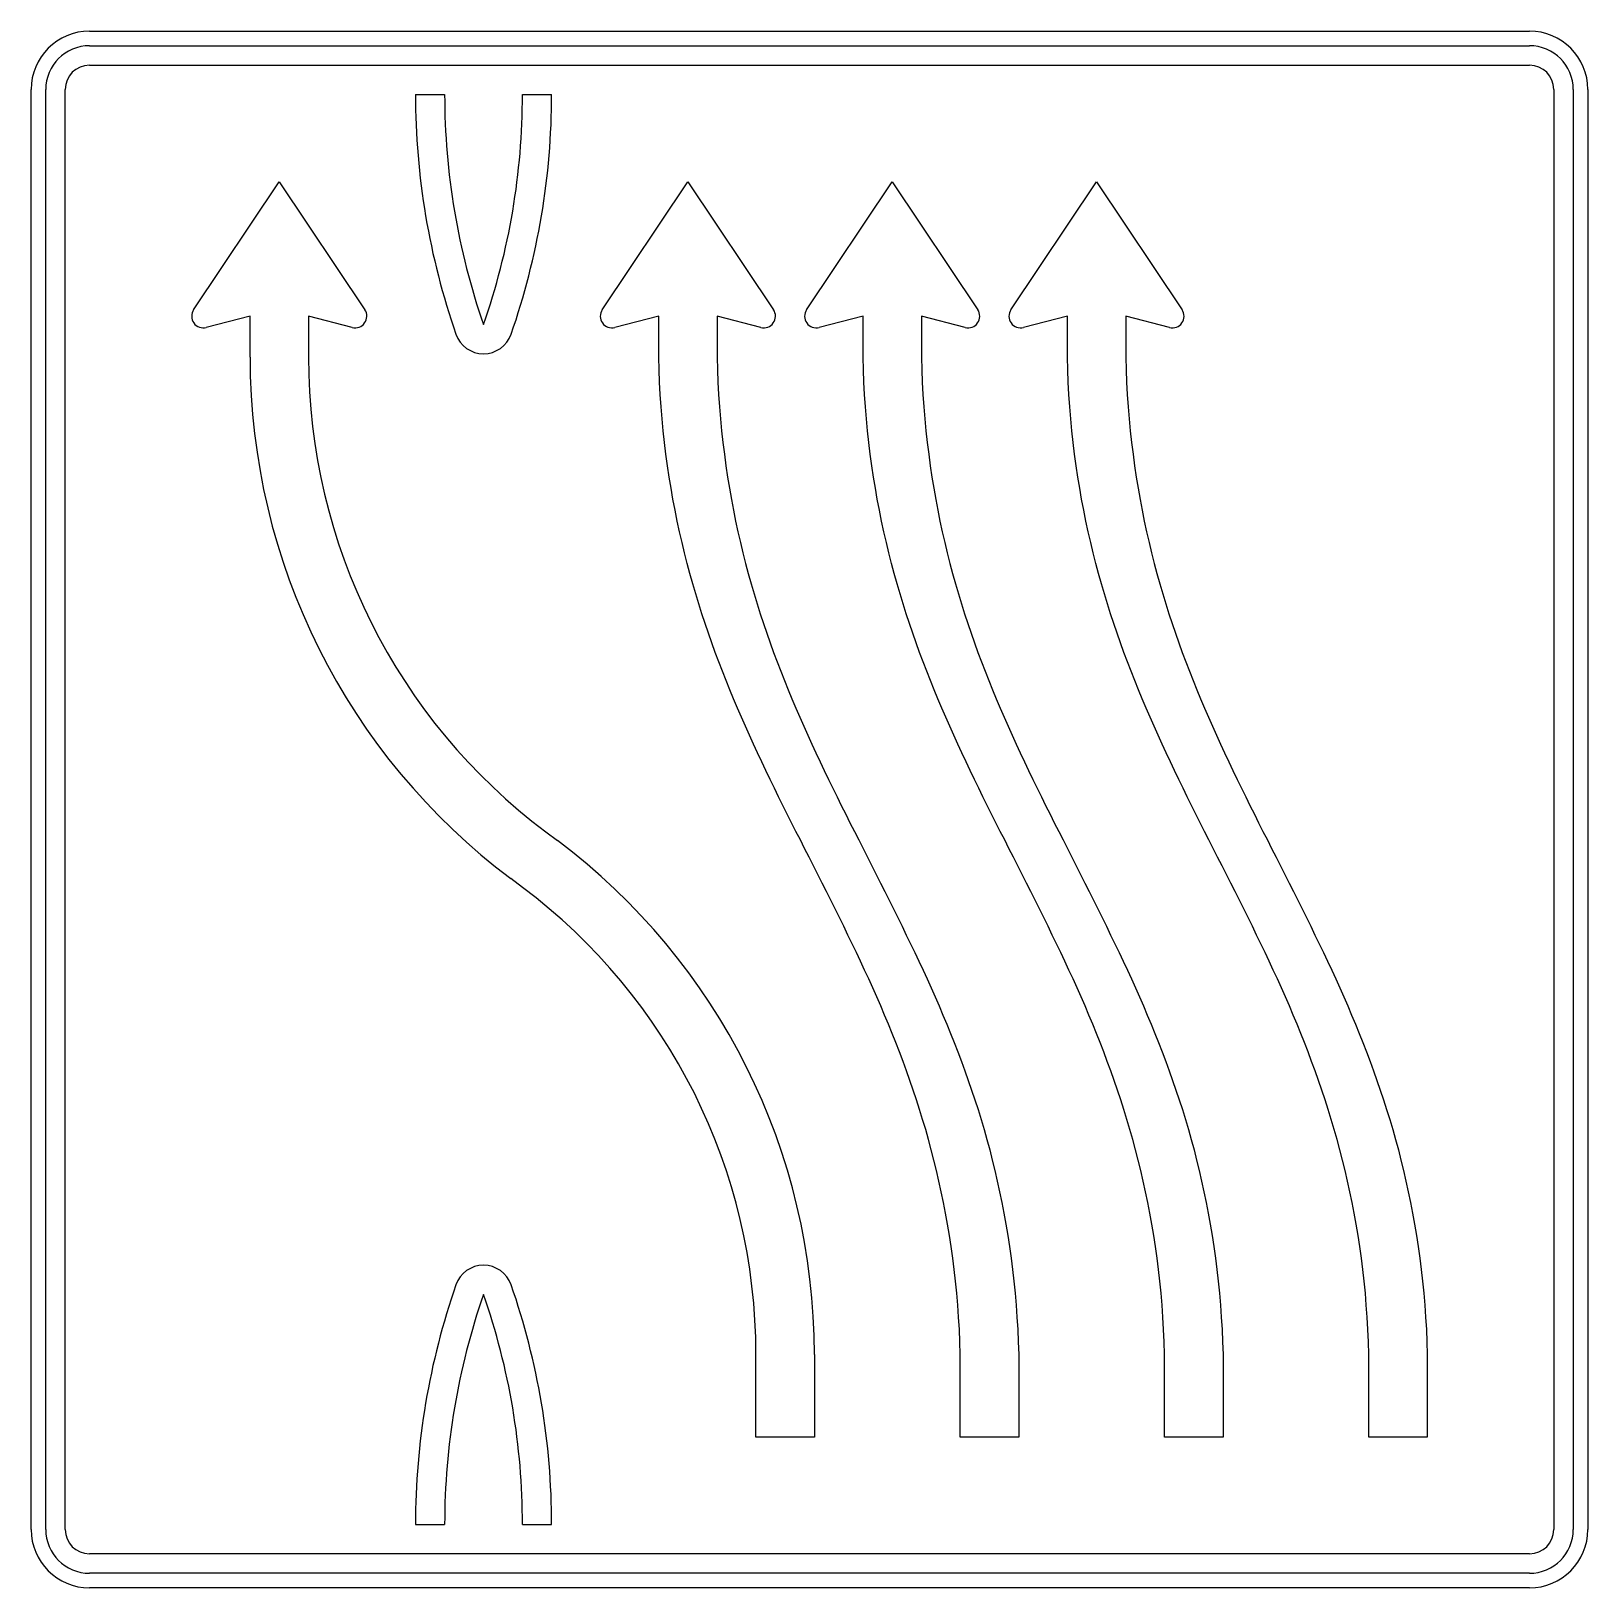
# Model space of a CAD drawing. Extents: x 0 to 1600, y 0 to 1600.
import ezdxf

# ---------------------------------------------------------------- set-up
doc = ezdxf.new("R2010")
doc.units = 0
doc.header["$LTSCALE"] = 25
doc.linetypes.add('AUSGEZOGEN', pattern=[0])
doc.layers.get('0').update_dxf_attribs({"linetype": 'AUSGEZOGEN'})

msp = doc.modelspace()

# ---------------------------------------------------------------- linework, layer by layer
for p, q in [((60, 1600), (1540, 1600)), ((60, 1585), (1540, 1585)), ((60, 1565), (1540, 1565)), ((0, 60), (0, 1540)), ((15, 60), (15, 1540)), ((35, 60), (35, 1540)), ((1565, 1540), (1565, 60)), ((1585, 1540), (1585, 60)), ((1600, 1540), (1600, 60)), ((395, 1535), (425, 1535)), ((505, 1535), (535, 1535)), ((167, 1313.7), (255, 1445)), ((255, 1445), (343, 1313.7)), ((587, 1313.7), (675, 1445)), ((675, 1445), (763, 1313.7)), ((797, 1313.7), (885, 1445)), ((885, 1445), (973, 1313.7)), ((1007, 1313.7), (1095, 1445)), ((1095, 1445), (1183, 1313.7)), ((225, 1307), (180, 1295.4)), ((225, 1265), (225, 1307)), ((330, 1295.4), (285, 1307)), ((285, 1307), (285, 1265)), ((465, 1298.4), (465, 1298.4)), ((645, 1307), (600, 1295.4)), ((645, 1265), (645, 1307)), ((750, 1295.4), (705, 1307)), ((705, 1307), (705, 1265)), ((855, 1307), (810, 1295.4)), ((855, 1265), (855, 1307)), ((960, 1295.4), (915, 1307)), ((915, 1307), (915, 1265)), ((1065, 1307), (1020, 1295.4)), ((1065, 1265), (1065, 1307)), ((1170, 1295.4), (1125, 1307)), ((1125, 1307), (1125, 1265)), ((436.7, 1288.5), (436.7, 1288.5)), ((493.3, 1288.5), (493.3, 1288.5)), ((645.4, 1252), (645, 1265)), ((705, 1265), (705.4, 1252)), ((855.4, 1252), (855, 1265)), ((915, 1265), (915.4, 1252)), ((1065.4, 1252), (1065, 1265)), ((1125, 1265), (1125.4, 1252)), ((645.9, 1239.1), (645.4, 1252)), ((705.4, 1252), (705.9, 1239.1)), ((855.9, 1239.1), (855.4, 1252)), ((915.4, 1252), (915.9, 1239.1)), ((1065.9, 1239.1), (1065.4, 1252)), ((1125.4, 1252), (1125.9, 1239.1)), ((646.6, 1226.4), (645.9, 1239.1)), ((705.9, 1239.1), (706.6, 1226.4)), ((856.6, 1226.4), (855.9, 1239.1)), ((915.9, 1239.1), (916.6, 1226.4)), ((1066.6, 1226.4), (1065.9, 1239.1)), ((1125.9, 1239.1), (1126.6, 1226.4)), ((647.5, 1213.8), (646.6, 1226.4)), ((706.6, 1226.4), (707.5, 1213.8)), ((857.5, 1213.8), (856.6, 1226.4)), ((916.6, 1226.4), (917.5, 1213.8)), ((1067.5, 1213.8), (1066.6, 1226.4)), ((1126.6, 1226.4), (1127.5, 1213.8)), ((648.5, 1201.4), (647.5, 1213.8)), ((649.7, 1189.2), (648.5, 1201.4)), ((707.5, 1213.8), (708.5, 1201.4)), ((708.5, 1201.4), (709.7, 1189.2)), ((858.5, 1201.4), (857.5, 1213.8)), ((859.7, 1189.2), (858.5, 1201.4)), ((917.5, 1213.8), (918.5, 1201.4)), ((918.5, 1201.4), (919.7, 1189.2)), ((1068.5, 1201.4), (1067.5, 1213.8)), ((1069.7, 1189.2), (1068.5, 1201.4)), ((1127.5, 1213.8), (1128.5, 1201.4)), ((1128.5, 1201.4), (1129.7, 1189.2)), ((651, 1177.1), (649.7, 1189.2)), ((709.7, 1189.2), (711, 1177.1)), ((861, 1177.1), (859.7, 1189.2)), ((919.7, 1189.2), (921, 1177.1)), ((1071, 1177.1), (1069.7, 1189.2)), ((1129.7, 1189.2), (1131, 1177.1)), ((652.5, 1165.1), (651, 1177.1)), ((711, 1177.1), (712.5, 1165.1)), ((862.5, 1165.1), (861, 1177.1)), ((921, 1177.1), (922.5, 1165.1)), ((1072.5, 1165.1), (1071, 1177.1)), ((1131, 1177.1), (1132.5, 1165.1)), ((654.1, 1153.3), (652.5, 1165.1)), ((655.8, 1141.7), (654.1, 1153.3)), ((712.5, 1165.1), (714.1, 1153.3)), ((714.1, 1153.3), (715.8, 1141.7)), ((864.1, 1153.3), (862.5, 1165.1)), ((865.8, 1141.7), (864.1, 1153.3)), ((922.5, 1165.1), (924.1, 1153.3)), ((924.1, 1153.3), (925.8, 1141.7)), ((1074.1, 1153.3), (1072.5, 1165.1)), ((1075.8, 1141.7), (1074.1, 1153.3)), ((1132.5, 1165.1), (1134.1, 1153.3)), ((1134.1, 1153.3), (1135.8, 1141.7)), ((657.7, 1130.1), (655.8, 1141.7)), ((715.8, 1141.7), (717.7, 1130.1)), ((867.7, 1130.1), (865.8, 1141.7)), ((925.8, 1141.7), (927.7, 1130.1)), ((1077.7, 1130.1), (1075.8, 1141.7)), ((1135.8, 1141.7), (1137.7, 1130.1)), ((659.7, 1118.8), (657.7, 1130.1)), ((717.7, 1130.1), (719.7, 1118.7)), ((869.7, 1118.8), (867.7, 1130.1)), ((927.7, 1130.1), (929.7, 1118.7)), ((1079.7, 1118.8), (1077.7, 1130.1)), ((1137.7, 1130.1), (1139.7, 1118.7)), ((661.8, 1107.5), (659.7, 1118.8)), ((664.1, 1096.3), (661.8, 1107.5)), ((719.7, 1118.7), (721.8, 1107.5)), ((721.8, 1107.5), (724.1, 1096.3)), ((871.8, 1107.5), (869.7, 1118.8)), ((874.1, 1096.3), (871.8, 1107.5)), ((929.7, 1118.7), (931.8, 1107.5)), ((931.8, 1107.5), (934.1, 1096.3)), ((1081.8, 1107.5), (1079.7, 1118.8)), ((1084.1, 1096.3), (1081.8, 1107.5)), ((1139.7, 1118.7), (1141.8, 1107.5)), ((1141.8, 1107.5), (1144.1, 1096.3)), ((666.5, 1085.3), (664.1, 1096.3)), ((724.1, 1096.3), (726.5, 1085.3)), ((876.5, 1085.3), (874.1, 1096.3)), ((934.1, 1096.3), (936.5, 1085.3)), ((1086.5, 1085.3), (1084.1, 1096.3)), ((1144.1, 1096.3), (1146.5, 1085.3)), ((669, 1074.4), (666.5, 1085.3)), ((671.6, 1063.7), (669, 1074.4)), ((726.5, 1085.3), (729, 1074.4)), ((729, 1074.4), (731.6, 1063.7)), ((879, 1074.4), (876.5, 1085.3)), ((881.6, 1063.7), (879, 1074.4)), ((936.5, 1085.3), (939, 1074.4)), ((939, 1074.4), (941.6, 1063.7)), ((1089, 1074.4), (1086.5, 1085.3)), ((1091.6, 1063.7), (1089, 1074.4)), ((1146.5, 1085.3), (1149, 1074.4)), ((1149, 1074.4), (1151.6, 1063.7)), ((674.3, 1053), (671.6, 1063.7)), ((731.6, 1063.7), (734.3, 1053)), ((884.3, 1053), (881.6, 1063.7)), ((941.6, 1063.7), (944.3, 1053)), ((1094.3, 1053), (1091.6, 1063.7)), ((1151.6, 1063.7), (1154.3, 1053)), ((677.1, 1042.4), (674.3, 1053)), ((680, 1032), (677.1, 1042.4)), ((734.3, 1053), (737.1, 1042.4)), ((737.1, 1042.4), (740, 1032)), ((887.1, 1042.4), (884.3, 1053)), ((890, 1032), (887.1, 1042.4)), ((944.3, 1053), (947.1, 1042.4)), ((947.1, 1042.4), (950, 1032)), ((1097.1, 1042.4), (1094.3, 1053)), ((1100, 1032), (1097.1, 1042.4)), ((1154.3, 1053), (1157.1, 1042.4)), ((1157.1, 1042.4), (1160, 1032)), ((683.1, 1021.6), (680, 1032)), ((740, 1032), (743.1, 1021.6)), ((893.1, 1021.6), (890, 1032)), ((950, 1032), (953.1, 1021.6)), ((1103.1, 1021.6), (1100, 1032)), ((1160, 1032), (1163.1, 1021.6)), ((686.2, 1011.4), (683.1, 1021.6)), ((689.4, 1001.2), (686.2, 1011.4)), ((743.1, 1021.6), (746.2, 1011.4)), ((746.2, 1011.4), (749.4, 1001.2)), ((896.2, 1011.4), (893.1, 1021.6)), ((899.4, 1001.2), (896.2, 1011.4)), ((953.1, 1021.6), (956.2, 1011.4)), ((956.2, 1011.4), (959.4, 1001.2)), ((1106.2, 1011.4), (1103.1, 1021.6)), ((1109.4, 1001.2), (1106.2, 1011.4)), ((1163.1, 1021.6), (1166.2, 1011.4)), ((1166.2, 1011.4), (1169.4, 1001.2)), ((692.7, 991.2), (689.4, 1001.2)), ((749.4, 1001.2), (752.7, 991.2)), ((902.7, 991.2), (899.4, 1001.2)), ((959.4, 1001.2), (962.7, 991.2)), ((1112.7, 991.2), (1109.4, 1001.2)), ((1169.4, 1001.2), (1172.7, 991.2)), ((696.1, 981.2), (692.7, 991.2)), ((699.6, 971.3), (696.1, 981.2)), ((752.7, 991.2), (756.1, 981.2)), ((756.1, 981.2), (759.6, 971.3)), ((906.1, 981.2), (902.7, 991.2)), ((909.6, 971.3), (906.1, 981.2)), ((962.7, 991.2), (966.1, 981.2)), ((966.1, 981.2), (969.6, 971.3)), ((1116.1, 981.2), (1112.7, 991.2)), ((1119.6, 971.3), (1116.1, 981.2)), ((1172.7, 991.2), (1176.1, 981.2)), ((1176.1, 981.2), (1179.6, 971.3)), ((703.1, 961.5), (699.6, 971.3)), ((706.8, 951.8), (703.1, 961.5)), ((759.6, 971.3), (763.1, 961.5)), ((763.1, 961.5), (766.8, 951.8)), ((913.1, 961.5), (909.6, 971.3)), ((916.8, 951.8), (913.1, 961.5)), ((969.6, 971.3), (973.1, 961.5)), ((973.1, 961.5), (976.8, 951.8)), ((1123.1, 961.5), (1119.6, 971.3)), ((1126.8, 951.8), (1123.1, 961.5)), ((1179.6, 971.3), (1183.1, 961.5)), ((1183.1, 961.5), (1186.8, 951.8)), ((710.5, 942.1), (706.8, 951.8)), ((766.8, 951.8), (770.5, 942.1)), ((920.5, 942.1), (916.8, 951.8)), ((976.8, 951.8), (980.5, 942.1)), ((1130.5, 942.1), (1126.8, 951.8)), ((1186.8, 951.8), (1190.5, 942.1)), ((714.3, 932.6), (710.5, 942.1)), ((718.1, 923.1), (714.3, 932.6)), ((770.5, 942.1), (774.3, 932.6)), ((774.3, 932.6), (778.1, 923)), ((924.3, 932.6), (920.5, 942.1)), ((928.1, 923.1), (924.3, 932.6)), ((980.5, 942.1), (984.3, 932.6)), ((984.3, 932.6), (988.1, 923)), ((1134.3, 932.6), (1130.5, 942.1)), ((1138.1, 923.1), (1134.3, 932.6)), ((1190.5, 942.1), (1194.3, 932.6)), ((1194.3, 932.6), (1198.1, 923)), ((722, 913.6), (718.1, 923.1)), ((726, 904.2), (722, 913.6)), ((778.1, 923), (782, 913.6)), ((782, 913.6), (786, 904.2)), ((932, 913.6), (928.1, 923.1)), ((936, 904.2), (932, 913.6)), ((988.1, 923), (992, 913.6)), ((992, 913.6), (996, 904.2)), ((1142, 913.6), (1138.1, 923.1)), ((1146, 904.2), (1142, 913.6)), ((1198.1, 923), (1202, 913.6)), ((1202, 913.6), (1206, 904.2)), ((730, 894.9), (726, 904.2)), ((786, 904.2), (790, 894.9)), ((940, 894.9), (936, 904.2)), ((996, 904.2), (1000, 894.9)), ((1150, 894.9), (1146, 904.2)), ((1206, 904.2), (1210, 894.9)), ((734.1, 885.6), (730, 894.9)), ((738.2, 876.4), (734.1, 885.6)), ((790, 894.9), (794.1, 885.6)), ((794.1, 885.6), (798.2, 876.4)), ((944.1, 885.6), (940, 894.9)), ((948.2, 876.4), (944.1, 885.6)), ((1000, 894.9), (1004.1, 885.6)), ((1004.1, 885.6), (1008.2, 876.4)), ((1154.1, 885.6), (1150, 894.9)), ((1158.2, 876.4), (1154.1, 885.6)), ((1210, 894.9), (1214.1, 885.6)), ((1214.1, 885.6), (1218.2, 876.4)), ((742.4, 867.3), (738.2, 876.4)), ((746.6, 858.1), (742.4, 867.3)), ((798.2, 876.4), (802.4, 867.3)), ((802.4, 867.3), (806.6, 858.1)), ((952.4, 867.3), (948.2, 876.4)), ((956.6, 858.1), (952.4, 867.3)), ((1008.2, 876.4), (1012.4, 867.3)), ((1012.4, 867.3), (1016.6, 858.1)), ((1162.4, 867.3), (1158.2, 876.4)), ((1166.6, 858.1), (1162.4, 867.3)), ((1218.2, 876.4), (1222.4, 867.3)), ((1222.4, 867.3), (1226.6, 858.1)), ((750.9, 849.1), (746.6, 858.1)), ((755.2, 840), (750.9, 849.1)), ((806.6, 858.1), (810.9, 849.1)), ((810.9, 849.1), (815.2, 840)), ((960.9, 849.1), (956.6, 858.1)), ((965.2, 840), (960.9, 849.1)), ((1016.6, 858.1), (1020.9, 849.1)), ((1020.9, 849.1), (1025.2, 840)), ((1170.9, 849.1), (1166.6, 858.1)), ((1175.2, 840), (1170.9, 849.1)), ((1226.6, 858.1), (1230.9, 849.1)), ((1230.9, 849.1), (1235.2, 840)), ((759.5, 831), (755.2, 840)), ((815.2, 840), (819.5, 831)), ((969.5, 831), (965.2, 840)), ((1025.2, 840), (1029.5, 831)), ((1179.5, 831), (1175.2, 840)), ((1235.2, 840), (1239.5, 831)), ((763.9, 822), (759.5, 831)), ((768.3, 813.1), (763.9, 822)), ((819.5, 831), (823.9, 822)), ((823.9, 822), (828.3, 813.1)), ((973.9, 822), (969.5, 831)), ((978.3, 813.1), (973.9, 822)), ((1029.5, 831), (1033.9, 822)), ((1033.9, 822), (1038.3, 813.1)), ((1183.9, 822), (1179.5, 831)), ((1188.3, 813.1), (1183.9, 822)), ((1239.5, 831), (1243.9, 822)), ((1243.9, 822), (1248.3, 813.1)), ((772.7, 804.2), (768.3, 813.1)), ((777.2, 795.3), (772.7, 804.2)), ((828.3, 813.1), (832.7, 804.2)), ((832.7, 804.2), (837.2, 795.3)), ((982.7, 804.2), (978.3, 813.1)), ((987.2, 795.3), (982.7, 804.2)), ((1038.3, 813.1), (1042.7, 804.2)), ((1042.7, 804.2), (1047.2, 795.3)), ((1192.7, 804.2), (1188.3, 813.1)), ((1197.2, 795.3), (1192.7, 804.2)), ((1248.3, 813.1), (1252.7, 804.2)), ((1252.7, 804.2), (1257.2, 795.3)), ((781.6, 786.4), (777.2, 795.3)), ((786.1, 777.5), (781.6, 786.4)), ((837.2, 795.3), (841.6, 786.4)), ((841.6, 786.4), (846.1, 777.5)), ((991.6, 786.4), (987.2, 795.3)), ((996.1, 777.5), (991.6, 786.4)), ((1047.2, 795.3), (1051.6, 786.4)), ((1051.6, 786.4), (1056.1, 777.5)), ((1201.6, 786.4), (1197.2, 795.3)), ((1206.1, 777.5), (1201.6, 786.4)), ((1257.2, 795.3), (1261.6, 786.4)), ((1261.6, 786.4), (1266.1, 777.5)), ((529, 777), (541, 768)), ((790.6, 768.7), (786.1, 777.5)), ((795, 759.8), (790.6, 768.7)), ((846.1, 777.5), (850.6, 768.7)), ((850.6, 768.7), (855, 759.8)), ((1000.6, 768.7), (996.1, 777.5)), ((1005, 759.8), (1000.6, 768.7)), ((1056.1, 777.5), (1060.6, 768.7)), ((1060.6, 768.7), (1065, 759.8)), ((1210.6, 768.7), (1206.1, 777.5)), ((1215, 759.8), (1210.6, 768.7)), ((1266.1, 777.5), (1270.6, 768.7)), ((1270.6, 768.7), (1275, 759.8)), ((799.5, 751), (795, 759.8)), ((855, 759.8), (859.5, 751)), ((1009.5, 751), (1005, 759.8)), ((1065, 759.8), (1069.5, 751)), ((1219.5, 751), (1215, 759.8)), ((1275, 759.8), (1279.5, 751)), ((804, 742.1), (799.5, 751)), ((808.5, 733.3), (804, 742.1)), ((859.5, 751), (864, 742.1)), ((864, 742.1), (868.5, 733.3)), ((1014, 742.1), (1009.5, 751)), ((1018.5, 733.3), (1014, 742.1)), ((1069.5, 751), (1074, 742.1)), ((1074, 742.1), (1078.5, 733.3)), ((1224, 742.1), (1219.5, 751)), ((1228.5, 733.3), (1224, 742.1)), ((1279.5, 751), (1284, 742.1)), ((1284, 742.1), (1288.5, 733.3)), ((505, 720), (493, 729)), ((813, 724.4), (808.5, 733.3)), ((817.4, 715.6), (813, 724.4)), ((868.5, 733.3), (873, 724.4)), ((873, 724.4), (877.4, 715.6)), ((1023, 724.4), (1018.5, 733.3)), ((1027.4, 715.6), (1023, 724.4)), ((1078.5, 733.3), (1083, 724.4)), ((1083, 724.4), (1087.4, 715.6)), ((1233, 724.4), (1228.5, 733.3)), ((1237.4, 715.6), (1233, 724.4)), ((1288.5, 733.3), (1293, 724.4)), ((1293, 724.4), (1297.4, 715.6)), ((821.9, 706.7), (817.4, 715.6)), ((826.3, 697.8), (821.9, 706.7)), ((877.4, 715.6), (881.9, 706.7)), ((881.9, 706.7), (886.3, 697.8)), ((1031.9, 706.7), (1027.4, 715.6)), ((1036.3, 697.8), (1031.9, 706.7)), ((1087.4, 715.6), (1091.9, 706.7)), ((1091.9, 706.7), (1096.3, 697.8)), ((1241.9, 706.7), (1237.4, 715.6)), ((1246.3, 697.8), (1241.9, 706.7)), ((1297.4, 715.6), (1301.9, 706.7)), ((1301.9, 706.7), (1306.3, 697.8)), ((830.8, 688.9), (826.3, 697.8)), ((835.2, 680), (830.8, 688.9)), ((886.3, 697.8), (890.8, 688.9)), ((890.8, 688.9), (895.2, 680)), ((1040.8, 688.9), (1036.3, 697.8)), ((1045.2, 680), (1040.8, 688.9)), ((1096.3, 697.8), (1100.8, 688.9)), ((1100.8, 688.9), (1105.2, 680)), ((1250.8, 688.9), (1246.3, 697.8)), ((1255.2, 680), (1250.8, 688.9)), ((1306.3, 697.8), (1310.8, 688.9)), ((1310.8, 688.9), (1315.2, 680)), ((839.5, 671), (835.2, 680)), ((895.2, 680), (899.5, 671)), ((1049.5, 671), (1045.2, 680)), ((1105.2, 680), (1109.5, 671)), ((1259.5, 671), (1255.2, 680)), ((1315.2, 680), (1319.5, 671)), ((843.9, 662.1), (839.5, 671)), ((848.2, 653.1), (843.9, 662.1)), ((899.5, 671), (903.9, 662.1)), ((903.9, 662.1), (908.2, 653.1)), ((1053.9, 662.1), (1049.5, 671)), ((1058.2, 653.1), (1053.9, 662.1)), ((1109.5, 671), (1113.9, 662.1)), ((1113.9, 662.1), (1118.2, 653.1)), ((1263.9, 662.1), (1259.5, 671)), ((1268.2, 653.1), (1263.9, 662.1)), ((1319.5, 671), (1323.9, 662.1)), ((1323.9, 662.1), (1328.2, 653.1)), ((852.5, 644), (848.2, 653.1)), ((856.7, 634.9), (852.5, 644)), ((908.2, 653.1), (912.5, 644)), ((912.5, 644), (916.7, 634.9)), ((1062.5, 644), (1058.2, 653.1)), ((1066.7, 634.9), (1062.5, 644)), ((1118.2, 653.1), (1122.5, 644)), ((1122.5, 644), (1126.7, 634.9)), ((1272.5, 644), (1268.2, 653.1)), ((1276.7, 634.9), (1272.5, 644)), ((1328.2, 653.1), (1332.5, 644)), ((1332.5, 644), (1336.7, 634.9)), ((860.9, 625.8), (856.7, 634.9)), ((865, 616.6), (860.9, 625.8)), ((916.7, 634.9), (920.9, 625.8)), ((920.9, 625.8), (925, 616.6)), ((1070.9, 625.8), (1066.7, 634.9)), ((1075, 616.6), (1070.9, 625.8)), ((1126.7, 634.9), (1130.9, 625.8)), ((1130.9, 625.8), (1135, 616.6)), ((1280.9, 625.8), (1276.7, 634.9)), ((1285, 616.6), (1280.9, 625.8)), ((1336.7, 634.9), (1340.9, 625.8)), ((1340.9, 625.8), (1345, 616.6)), ((869.1, 607.4), (865, 616.6)), ((925, 616.6), (929.1, 607.4)), ((1079.1, 607.4), (1075, 616.6)), ((1135, 616.6), (1139.1, 607.4)), ((1289.1, 607.4), (1285, 616.6)), ((1345, 616.6), (1349.1, 607.4)), ((873.2, 598.1), (869.1, 607.4)), ((877.1, 588.7), (873.2, 598.1)), ((929.1, 607.4), (933.2, 598.1)), ((933.2, 598.1), (937.1, 588.7)), ((1083.2, 598.1), (1079.1, 607.4)), ((1087.1, 588.7), (1083.2, 598.1)), ((1139.1, 607.4), (1143.2, 598.1)), ((1143.2, 598.1), (1147.1, 588.7)), ((1293.2, 598.1), (1289.1, 607.4)), ((1297.1, 588.7), (1293.2, 598.1)), ((1349.1, 607.4), (1353.2, 598.1)), ((1353.2, 598.1), (1357.1, 588.7)), ((881.1, 579.4), (877.1, 588.7)), ((884.9, 569.9), (881.1, 579.4)), ((937.1, 588.7), (941.1, 579.4)), ((941.1, 579.4), (944.9, 569.9)), ((1091.1, 579.4), (1087.1, 588.7)), ((1094.9, 569.9), (1091.1, 579.4)), ((1147.1, 588.7), (1151.1, 579.4)), ((1151.1, 579.4), (1154.9, 569.9)), ((1301.1, 579.4), (1297.1, 588.7)), ((1304.9, 569.9), (1301.1, 579.4)), ((1357.1, 588.7), (1361.1, 579.4)), ((1361.1, 579.4), (1364.9, 569.9)), ((888.7, 560.4), (884.9, 569.9)), ((892.5, 550.8), (888.7, 560.4)), ((944.9, 569.9), (948.7, 560.4)), ((948.7, 560.4), (952.5, 550.8)), ((1098.7, 560.4), (1094.9, 569.9)), ((1102.5, 550.8), (1098.7, 560.4)), ((1154.9, 569.9), (1158.7, 560.4)), ((1158.7, 560.4), (1162.5, 550.8)), ((1308.7, 560.4), (1304.9, 569.9)), ((1312.5, 550.8), (1308.7, 560.4)), ((1364.9, 569.9), (1368.7, 560.4)), ((1368.7, 560.4), (1372.5, 550.8)), ((896.1, 541.1), (892.5, 550.8)), ((952.5, 550.8), (956.1, 541.1)), ((1106.1, 541.1), (1102.5, 550.8)), ((1162.5, 550.8), (1166.1, 541.1)), ((1316.1, 541.1), (1312.5, 550.8)), ((1372.5, 550.8), (1376.1, 541.1)), ((899.7, 531.4), (896.1, 541.1)), ((903.2, 521.5), (899.7, 531.4)), ((956.1, 541.1), (959.7, 531.4)), ((959.7, 531.4), (963.2, 521.5)), ((1109.7, 531.4), (1106.1, 541.1)), ((1113.2, 521.5), (1109.7, 531.4)), ((1166.1, 541.1), (1169.7, 531.4)), ((1169.7, 531.4), (1173.2, 521.5)), ((1319.7, 531.4), (1316.1, 541.1)), ((1323.2, 521.5), (1319.7, 531.4)), ((1376.1, 541.1), (1379.7, 531.4)), ((1379.7, 531.4), (1383.2, 521.5)), ((906.6, 511.6), (903.2, 521.5)), ((963.2, 521.5), (966.6, 511.6)), ((1116.6, 511.6), (1113.2, 521.5)), ((1173.2, 521.5), (1176.6, 511.6)), ((1326.6, 511.6), (1323.2, 521.5)), ((1383.2, 521.5), (1386.6, 511.6)), ((909.9, 501.6), (906.6, 511.6)), ((913.2, 491.5), (909.9, 501.6)), ((966.6, 511.6), (969.9, 501.6)), ((969.9, 501.6), (973.2, 491.5)), ((1119.9, 501.6), (1116.6, 511.6)), ((1123.2, 491.5), (1119.9, 501.6)), ((1176.6, 511.6), (1179.9, 501.6)), ((1179.9, 501.6), (1183.2, 491.5)), ((1329.9, 501.6), (1326.6, 511.6)), ((1333.2, 491.5), (1329.9, 501.6)), ((1386.6, 511.6), (1389.9, 501.6)), ((1389.9, 501.6), (1393.2, 491.5)), ((916.3, 481.4), (913.2, 491.5)), ((919.4, 471.1), (916.3, 481.4)), ((973.2, 491.5), (976.3, 481.4)), ((976.3, 481.4), (979.4, 471.1)), ((1126.3, 481.4), (1123.2, 491.5)), ((1129.4, 471.1), (1126.3, 481.4)), ((1183.2, 491.5), (1186.3, 481.4)), ((1186.3, 481.4), (1189.4, 471.1)), ((1336.3, 481.4), (1333.2, 491.5)), ((1339.4, 471.1), (1336.3, 481.4)), ((1393.2, 491.5), (1396.3, 481.4)), ((1396.3, 481.4), (1399.4, 471.1)), ((922.3, 460.7), (919.4, 471.1)), ((979.4, 471.1), (982.3, 460.7)), ((1132.3, 460.7), (1129.4, 471.1)), ((1189.4, 471.1), (1192.3, 460.7)), ((1342.3, 460.7), (1339.4, 471.1)), ((1399.4, 471.1), (1402.3, 460.7)), ((925.2, 450.2), (922.3, 460.7)), ((927.9, 439.6), (925.2, 450.2)), ((982.3, 460.7), (985.2, 450.2)), ((985.2, 450.2), (987.9, 439.6)), ((1135.2, 450.2), (1132.3, 460.7)), ((1137.9, 439.6), (1135.2, 450.2)), ((1192.3, 460.7), (1195.2, 450.2)), ((1195.2, 450.2), (1197.9, 439.6)), ((1345.2, 450.2), (1342.3, 460.7)), ((1347.9, 439.6), (1345.2, 450.2)), ((1402.3, 460.7), (1405.2, 450.2)), ((1405.2, 450.2), (1407.9, 439.6)), ((930.5, 428.9), (927.9, 439.6)), ((987.9, 439.6), (990.5, 428.9)), ((1140.5, 428.9), (1137.9, 439.6)), ((1197.9, 439.6), (1200.5, 428.9)), ((1350.5, 428.9), (1347.9, 439.6)), ((1407.9, 439.6), (1410.5, 428.9)), ((933, 418.1), (930.5, 428.9)), ((935.4, 407.2), (933, 418.1)), ((990.5, 428.9), (993, 418.1)), ((993, 418.1), (995.4, 407.2)), ((1143, 418.1), (1140.5, 428.9)), ((1145.4, 407.2), (1143, 418.1)), ((1200.5, 428.9), (1203, 418.1)), ((1203, 418.1), (1205.4, 407.2)), ((1353, 418.1), (1350.5, 428.9)), ((1355.4, 407.2), (1353, 418.1)), ((1410.5, 428.9), (1413, 418.1)), ((1413, 418.1), (1415.4, 407.2)), ((937.7, 396.1), (935.4, 407.2)), ((995.4, 407.2), (997.7, 396.1)), ((1147.7, 396.1), (1145.4, 407.2)), ((1205.4, 407.2), (1207.7, 396.1)), ((1357.7, 396.1), (1355.4, 407.2)), ((1415.4, 407.2), (1417.7, 396.1)), ((939.9, 385), (937.7, 396.1)), ((941.9, 373.7), (939.9, 385)), ((997.7, 396.1), (999.9, 385)), ((999.9, 385), (1001.9, 373.7)), ((1149.9, 385), (1147.7, 396.1)), ((1151.9, 373.7), (1149.9, 385)), ((1207.7, 396.1), (1209.9, 385)), ((1209.9, 385), (1211.9, 373.7)), ((1359.9, 385), (1357.7, 396.1)), ((1361.9, 373.7), (1359.9, 385)), ((1417.7, 396.1), (1419.9, 385)), ((1419.9, 385), (1421.9, 373.7)), ((943.8, 362.2), (941.9, 373.7)), ((1001.9, 373.7), (1003.8, 362.2)), ((1153.8, 362.2), (1151.9, 373.7)), ((1211.9, 373.7), (1213.8, 362.2)), ((1363.8, 362.2), (1361.9, 373.7)), ((1421.9, 373.7), (1423.8, 362.2)), ((945.6, 350.7), (943.8, 362.2)), ((1003.8, 362.2), (1005.6, 350.7)), ((1155.6, 350.7), (1153.8, 362.2)), ((1213.8, 362.2), (1215.6, 350.7)), ((1365.6, 350.7), (1363.8, 362.2)), ((1423.8, 362.2), (1425.6, 350.7)), ((947.2, 339), (945.6, 350.7)), ((948.7, 327.1), (947.2, 339)), ((1005.6, 350.7), (1007.2, 339)), ((1007.2, 339), (1008.7, 327.1)), ((1157.2, 339), (1155.6, 350.7)), ((1158.7, 327.1), (1157.2, 339)), ((1215.6, 350.7), (1217.2, 339)), ((1217.2, 339), (1218.7, 327.1)), ((1367.2, 339), (1365.6, 350.7)), ((1368.7, 327.1), (1367.2, 339)), ((1425.6, 350.7), (1427.2, 339)), ((1427.2, 339), (1428.7, 327.1)), ((950.1, 315.1), (948.7, 327.1)), ((1008.7, 327.1), (1010.1, 315.1)), ((1160.1, 315.1), (1158.7, 327.1)), ((1218.7, 327.1), (1220.1, 315.1)), ((1370.1, 315.1), (1368.7, 327.1)), ((1428.7, 327.1), (1430.1, 315.1)), ((436.7, 311.5), (436.7, 311.5)), ((493.3, 311.5), (493.3, 311.5)), ((951.3, 303), (950.1, 315.1)), ((1010.1, 315.1), (1011.3, 303)), ((1161.3, 303), (1160.1, 315.1)), ((1220.1, 315.1), (1221.3, 303)), ((1371.3, 303), (1370.1, 315.1)), ((1430.1, 315.1), (1431.3, 303)), ((465, 301.6), (465, 301.6)), ((952.3, 290.7), (951.3, 303)), ((953.2, 278.3), (952.3, 290.7)), ((1011.3, 303), (1012.3, 290.7)), ((1012.3, 290.7), (1013.2, 278.3)), ((1162.3, 290.7), (1161.3, 303)), ((1163.2, 278.3), (1162.3, 290.7)), ((1221.3, 303), (1222.3, 290.7)), ((1222.3, 290.7), (1223.2, 278.3)), ((1372.3, 290.7), (1371.3, 303)), ((1373.2, 278.3), (1372.3, 290.7)), ((1431.3, 303), (1432.3, 290.7)), ((1432.3, 290.7), (1433.2, 278.3)), ((954, 265.7), (953.2, 278.3)), ((1013.2, 278.3), (1014, 265.7)), ((1164, 265.7), (1163.2, 278.3)), ((1223.2, 278.3), (1224, 265.7)), ((1374, 265.7), (1373.2, 278.3)), ((1433.2, 278.3), (1434, 265.7)), ((954.6, 252.9), (954, 265.7)), ((1014, 265.7), (1014.6, 252.9)), ((1164.6, 252.9), (1164, 265.7)), ((1224, 265.7), (1224.6, 252.9)), ((1374.6, 252.9), (1374, 265.7)), ((1434, 265.7), (1434.6, 252.9)), ((745, 155), (745, 240)), ((805, 240), (805, 155)), ((955, 240), (954.6, 252.9)), ((955, 155), (955, 240)), ((1014.6, 252.9), (1015, 240)), ((1015, 240), (1015, 155)), ((1165, 240), (1164.6, 252.9)), ((1165, 155), (1165, 240)), ((1224.6, 252.9), (1225, 240)), ((1225, 240), (1225, 155)), ((1375, 240), (1374.6, 252.9)), ((1375, 155), (1375, 240)), ((1434.6, 252.9), (1435, 240)), ((1435, 240), (1435, 155)), ((805, 155), (745, 155)), ((1015, 155), (955, 155)), ((1225, 155), (1165, 155)), ((1435, 155), (1375, 155)), ((395, 65), (425, 65)), ((505, 65), (535, 65)), ((1540, 35), (60, 35)), ((1540, 15), (60, 15)), ((1540, 0), (60, 0))]:
    msp.add_line(p, q)
for centre, radius, start, end in [((60, 1540), 60, 90, 180), ((1540, 1540), 60, 0, 90), ((60, 1540), 45, 90, 180), ((1540, 1540), 45, 0, 90), ((60, 1540), 25, 90, 180), ((1540, 1540), 25, 0, 90), ((1145, 1535), 750, 180, 199.1881), ((1145, 1535), 720, 180, 199.1881), ((-215, 1535), 720, 340.8119, 360), ((-215, 1535), 750, 340.8119, 360), ((177, 1307), 12, 146.195, 284.475), ((333, 1307), 12, 255.525, 393.805), ((597, 1307), 12, 146.195, 284.475), ((753, 1307), 12, 255.525, 393.805), ((807, 1307), 12, 146.195, 284.475), ((963, 1307), 12, 255.525, 393.805), ((1017, 1307), 12, 146.195, 284.475), ((1173, 1307), 12, 255.525, 393.805), ((465, 1298.4), 30, 199.1881, 340.8119), ((895, 1265), 670, 180, 233.13), ((895, 1265), 610, 180, 233.13), ((145, 240), 660, 0, 53.13), ((145, 240), 600, 0, 53.13), ((465, 301.6), 30, 19.1881, 160.8119), ((1145, 65), 750, 160.8119, 180), ((-215, 65), 750, 0, 19.1881), ((1145, 65), 720, 160.8119, 180), ((-215, 65), 720, 0, 19.1881), ((60, 60), 60, 180, 270), ((60, 60), 45, 180, 270), ((60, 60), 25, 180, 270), ((1540, 60), 60, 270, 360), ((1540, 60), 45, 270, 360), ((1540, 60), 25, 270, 360)]:
    msp.add_arc(centre, radius, start, end)

doc.saveas('drawing.dxf')
